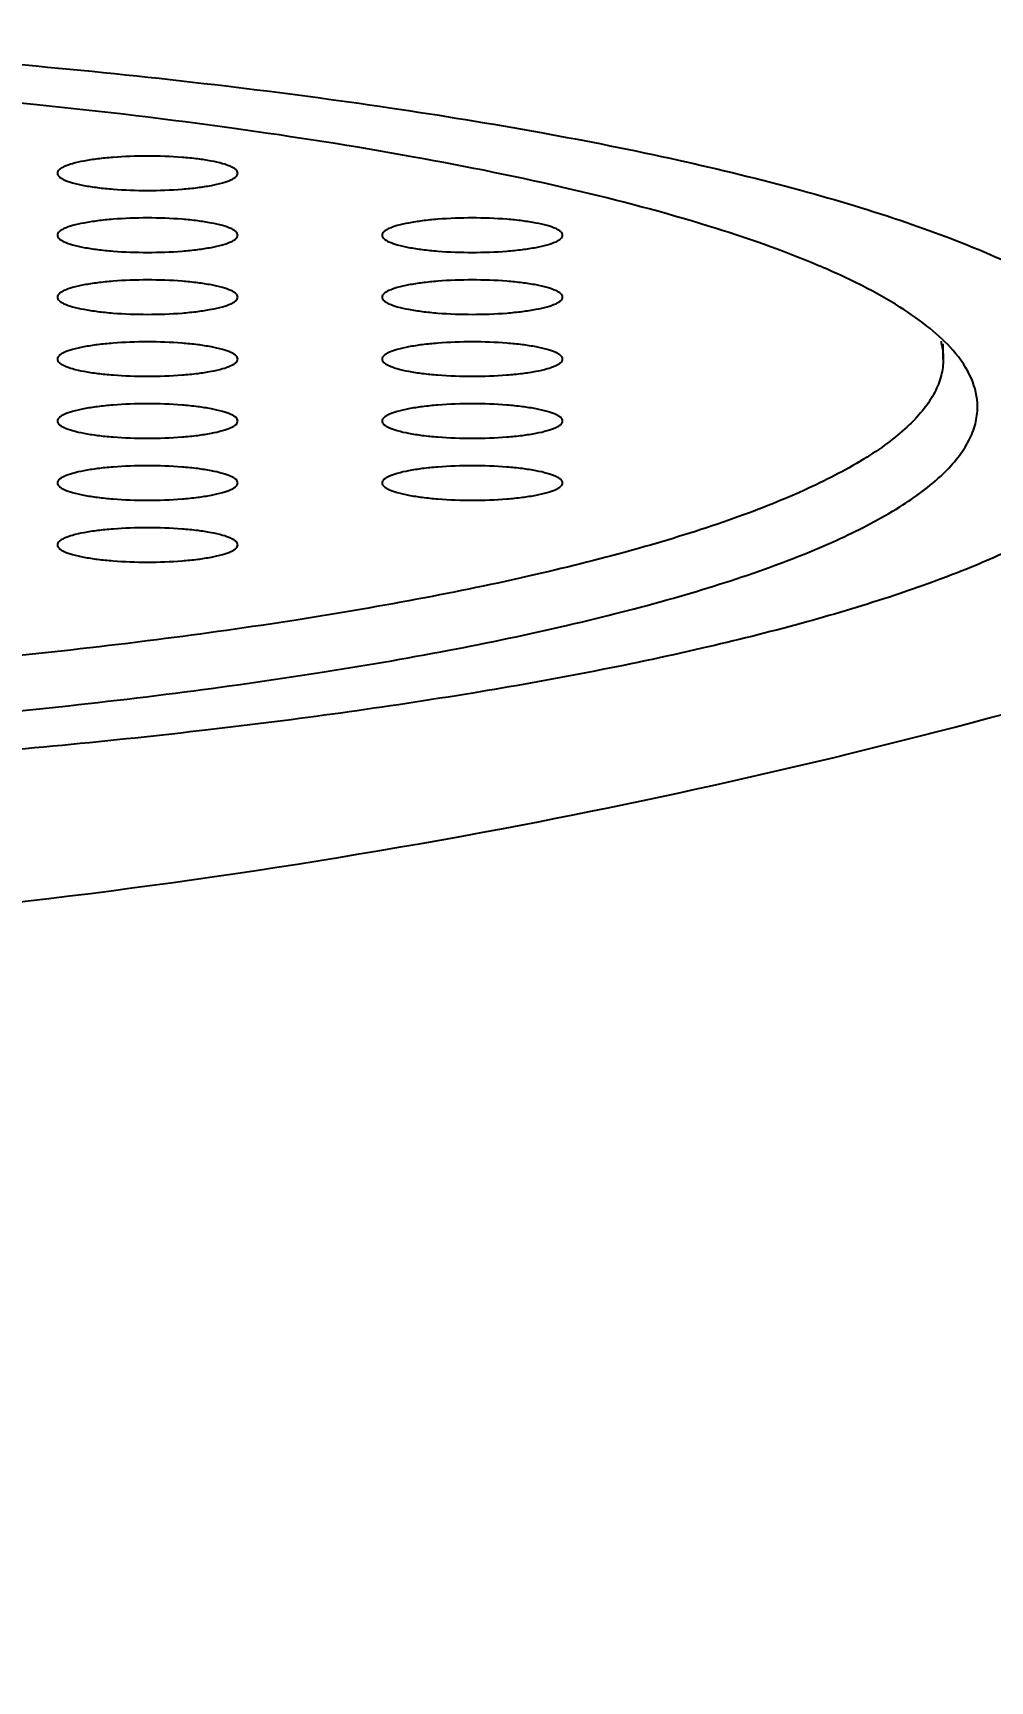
# Model space of a CAD drawing. Header units: millimetres. Extents: x 1091 to 1735, y 843 to 1297.
# Drawn here: x 1476.77 to 1482.07, y 1164.91 to 1174.05 of the extents above; entities that cross this region are included whole.
import ezdxf

# ---------------------------------------------------------------- set-up
doc = ezdxf.new("R2010")
doc.units = ezdxf.units.MM
doc.styles.add('Daelim Dimension', font='\x7f\x7f\x7f\x7f.TTF')
doc.dimstyles.new('DEFAULT', dxfattribs={"dimscale": 2, "dimtxt": 2, "dimasz": 2, "dimexe": 0, "dimexo": 2, "dimgap": 1, "dimtad": 1, "dimdec": 1, "dimzin": 9, "dimdsep": 46, "dimtxsty": 'Daelim Dimension', "dimcen": 0.5, "dimclrd": 252, "dimclre": 252, "dimclrt": 3, "dimadec": 1, "dimazin": 0, "dimtfac": 1, "dimtdec": 1, "dimtix": 1, "dimtmove": 0, "dimatfit": 3, "dimfxl": 0, "dimtolj": 1, "dimtzin": 1, "dimlwd": 9, "dimlwe": 9, "dimarcsym": 0})

# ---------------------------------------------------------------- blocks, each defined once
blk = doc.blocks.new('*D4')
at = {"color": 5, "lineweight": 9}
for p, q in [((1435.7125, 1187.7839), (1406.5807, 1187.7839)), ((1406.5807, 1183.7839), (1406.5807, 1132.6562)), ((1493.501, 1128.6562), (1406.5807, 1128.6562))]:
    blk.add_line(p, q, dxfattribs=at)
at = {"color": 5}
for points in [[(1405.914, 1183.7839), (1407.2473, 1183.7839), (1406.5807, 1187.7839)], [(1405.914, 1132.6562), (1407.2473, 1132.6562), (1406.5807, 1128.6562)]]:
    blk.add_solid(points, dxfattribs=at)
at = {"layer": 'Defpoints', "color": 0}
for p in [(1439.7125, 1187.7839), (1406.5807, 1128.6562), (1497.501, 1128.6562)]:
    blk.add_point(p, dxfattribs=at)
at = {"color": 7, "insert": (1399.1372, 1158.22), "char_height": 10, "attachment_point": 5, "rotation": 90, "style": 'Daelim Dimension'}
blk.add_mtext('\\A1;59', dxfattribs=at)

msp = doc.modelspace()

# ---------------------------------------------------------------- linework, layer by layer
at = {"color": 7, "linetype": 'Continuous'}
msp.add_line((1481.8111, 1172.2437), (1481.8111, 1172.3276), dxfattribs=at)
for points, knots in [([(1477.0949, 1175.0335), (1477.5897, 1174.9893), (1478.5363, 1174.8897), (1479.8792, 1174.6974), (1481.0654, 1174.4721), (1481.9419, 1174.2518), (1482.5444, 1174.0577), (1482.922, 1173.9139), (1483.2454, 1173.7654), (1483.5134, 1173.6131), (1483.7253, 1173.4573), (1483.8805, 1173.2975), (1483.9779, 1173.1324), (1484.0011, 1173.0152), (1484.0011, 1172.9603)], [0, 0, 0, 0, 0.199815, 0.382766, 0.545526, 0.685296, 0.745898, 0.800064, 0.847716, 0.888904, 0.923873, 0.953178, 0.97792, 1, 1, 1, 1]), ([(1473.7176, 1174.0519), (1474.4305, 1174.0304), (1475.8058, 1173.9627), (1477.4811, 1173.8088), (1478.7223, 1173.6447), (1479.5589, 1173.5085), (1480.3195, 1173.3574), (1480.9963, 1173.1928), (1481.5828, 1173.0167), (1482.0738, 1172.8308), (1482.4648, 1172.6371), (1482.7208, 1172.4602), (1482.8658, 1172.3125), (1482.9406, 1172.207), (1482.9876, 1172.0997), (1483.0058, 1171.9908), (1482.9942, 1171.8818), (1482.9534, 1171.774), (1482.8848, 1171.6682), (1482.8249, 1171.6031), (1482.7913, 1171.5707)], [0, 0, 0, 0, 0.20842, 0.402275, 0.491412, 0.574218, 0.649946, 0.717943, 0.777683, 0.8288, 0.871161, 0.905015, 0.919055, 0.931454, 0.942594, 0.953005, 0.963341, 0.974268, 0.98635, 1, 1, 1, 1]), ([(1481.8658, 1172.2915), (1481.8274, 1172.3356), (1481.7338, 1172.4226), (1481.5641, 1172.5411), (1481.3549, 1172.6572), (1481.004, 1172.8175), (1480.4693, 1173.0032), (1479.7204, 1173.1999), (1478.8431, 1173.3774), (1477.8518, 1173.5326), (1476.7627, 1173.6626), (1476.005, 1173.729), (1475.613, 1173.758)], [0, 0, 0, 0, 0.026976, 0.058626, 0.095307, 0.137169, 0.236463, 0.355933, 0.494155, 0.649183, 0.818677, 1, 1, 1, 1]), ([(1477.4011, 1173.3695), (1477.3373, 1173.3695), (1477.2444, 1173.3663), (1477.1266, 1173.3546), (1477.0516, 1173.3432), (1476.9899, 1173.3293), (1476.9481, 1173.3156), (1476.9235, 1173.3027), (1476.9088, 1173.2924), (1476.9011, 1173.2811), (1476.9011, 1173.2741)], [0, 0, 0, 0, 0.366436, 0.532657, 0.679389, 0.801535, 0.89541, 0.931244, 0.959929, 1, 1, 1, 1]), ([(1477.9011, 1173.2741), (1477.9011, 1173.2811), (1477.8934, 1173.2924), (1477.8788, 1173.3028), (1477.8541, 1173.3156), (1477.8123, 1173.3293), (1477.7506, 1173.3432), (1477.6756, 1173.3546), (1477.5578, 1173.3663), (1477.4649, 1173.3695), (1477.4011, 1173.3695)], [0, 0, 0, 0, 0.040074, 0.06876, 0.104594, 0.19847, 0.320619, 0.46735, 0.633575, 1, 1, 1, 1]), ([(1476.9011, 1173.2741), (1476.9011, 1173.2671), (1476.9088, 1173.2559), (1476.9235, 1173.2455), (1476.9481, 1173.2326), (1476.9899, 1173.2189), (1477.0516, 1173.205), (1477.1266, 1173.1937), (1477.2444, 1173.1819), (1477.3373, 1173.1787), (1477.4011, 1173.1787)], [0, 0, 0, 0, 0.040074, 0.06876, 0.104594, 0.19847, 0.320619, 0.46735, 0.633575, 1, 1, 1, 1]), ([(1477.4011, 1173.1787), (1477.4649, 1173.1787), (1477.5578, 1173.1819), (1477.6756, 1173.1937), (1477.7506, 1173.205), (1477.8123, 1173.2189), (1477.8541, 1173.2326), (1477.8788, 1173.2455), (1477.8934, 1173.2559), (1477.9011, 1173.2671), (1477.9011, 1173.2741)], [0, 0, 0, 0, 0.366436, 0.532657, 0.679389, 0.801535, 0.89541, 0.931244, 0.959929, 1, 1, 1, 1]), ([(1477.4011, 1173.0261), (1477.3373, 1173.0261), (1477.2444, 1173.0228), (1477.1266, 1173.0111), (1477.0516, 1172.9997), (1476.9899, 1172.9859), (1476.9481, 1172.9721), (1476.9235, 1172.9593), (1476.9088, 1172.9489), (1476.9011, 1172.9376), (1476.9011, 1172.9307)], [0, 0, 0, 0, 0.366436, 0.532657, 0.679389, 0.801535, 0.89541, 0.931244, 0.959929, 1, 1, 1, 1]), ([(1477.9011, 1172.9307), (1477.9011, 1172.9376), (1477.8934, 1172.9489), (1477.8788, 1172.9593), (1477.8541, 1172.9721), (1477.8123, 1172.9859), (1477.7506, 1172.9997), (1477.6756, 1173.0111), (1477.5578, 1173.0228), (1477.4649, 1173.0261), (1477.4011, 1173.0261)], [0, 0, 0, 0, 0.040074, 0.06876, 0.104594, 0.19847, 0.320619, 0.46735, 0.633575, 1, 1, 1, 1]), ([(1479.2011, 1173.0261), (1479.1373, 1173.0261), (1479.0444, 1173.0228), (1478.9266, 1173.0111), (1478.8516, 1172.9997), (1478.7899, 1172.9859), (1478.7481, 1172.9721), (1478.7235, 1172.9593), (1478.7088, 1172.9489), (1478.7011, 1172.9376), (1478.7011, 1172.9307)], [0, 0, 0, 0, 0.366436, 0.532657, 0.679389, 0.801535, 0.89541, 0.931244, 0.959929, 1, 1, 1, 1]), ([(1479.7011, 1172.9307), (1479.7011, 1172.9376), (1479.6934, 1172.9489), (1479.6788, 1172.9593), (1479.6541, 1172.9721), (1479.6123, 1172.9859), (1479.5506, 1172.9997), (1479.4756, 1173.0111), (1479.3578, 1173.0228), (1479.2649, 1173.0261), (1479.2011, 1173.0261)], [0, 0, 0, 0, 0.040074, 0.06876, 0.104594, 0.19847, 0.320619, 0.46735, 0.633575, 1, 1, 1, 1]), ([(1476.9011, 1172.9307), (1476.9011, 1172.9237), (1476.9088, 1172.9124), (1476.9235, 1172.902), (1476.9481, 1172.8892), (1476.9899, 1172.8755), (1477.0516, 1172.8616), (1477.1266, 1172.8502), (1477.2444, 1172.8385), (1477.3373, 1172.8353), (1477.4011, 1172.8353)], [0, 0, 0, 0, 0.040074, 0.06876, 0.104594, 0.19847, 0.320619, 0.46735, 0.633575, 1, 1, 1, 1]), ([(1477.4011, 1172.8353), (1477.4649, 1172.8353), (1477.5578, 1172.8385), (1477.6756, 1172.8502), (1477.7506, 1172.8616), (1477.8123, 1172.8755), (1477.8541, 1172.8892), (1477.8788, 1172.902), (1477.8934, 1172.9124), (1477.9011, 1172.9237), (1477.9011, 1172.9307)], [0, 0, 0, 0, 0.366436, 0.532657, 0.679389, 0.801535, 0.89541, 0.931244, 0.959929, 1, 1, 1, 1]), ([(1478.7011, 1172.9307), (1478.7011, 1172.9237), (1478.7088, 1172.9124), (1478.7235, 1172.902), (1478.7481, 1172.8892), (1478.7899, 1172.8755), (1478.8516, 1172.8616), (1478.9266, 1172.8502), (1479.0444, 1172.8385), (1479.1373, 1172.8353), (1479.2011, 1172.8353)], [0, 0, 0, 0, 0.040074, 0.06876, 0.104594, 0.19847, 0.320619, 0.46735, 0.633575, 1, 1, 1, 1]), ([(1479.2011, 1172.8353), (1479.2649, 1172.8353), (1479.3578, 1172.8385), (1479.4756, 1172.8502), (1479.5506, 1172.8616), (1479.6123, 1172.8755), (1479.6541, 1172.8892), (1479.6788, 1172.902), (1479.6934, 1172.9124), (1479.7011, 1172.9237), (1479.7011, 1172.9307)], [0, 0, 0, 0, 0.366436, 0.532657, 0.679389, 0.801535, 0.89541, 0.931244, 0.959929, 1, 1, 1, 1]), ([(1477.4011, 1172.6826), (1477.3373, 1172.6826), (1477.2444, 1172.6794), (1477.1266, 1172.6676), (1477.0516, 1172.6563), (1476.9899, 1172.6424), (1476.9481, 1172.6287), (1476.9235, 1172.6158), (1476.9088, 1172.6055), (1476.9011, 1172.5942), (1476.9011, 1172.5872)], [0, 0, 0, 0, 0.366436, 0.532657, 0.679389, 0.801535, 0.89541, 0.931244, 0.959929, 1, 1, 1, 1]), ([(1477.9011, 1172.5872), (1477.9011, 1172.5942), (1477.8934, 1172.6055), (1477.8788, 1172.6158), (1477.8541, 1172.6287), (1477.8123, 1172.6424), (1477.7506, 1172.6563), (1477.6756, 1172.6676), (1477.5578, 1172.6794), (1477.4649, 1172.6826), (1477.4011, 1172.6826)], [0, 0, 0, 0, 0.040074, 0.06876, 0.104594, 0.19847, 0.320619, 0.46735, 0.633575, 1, 1, 1, 1]), ([(1479.2011, 1172.6826), (1479.1373, 1172.6826), (1479.0444, 1172.6794), (1478.9266, 1172.6676), (1478.8516, 1172.6563), (1478.7899, 1172.6424), (1478.7481, 1172.6287), (1478.7235, 1172.6158), (1478.7088, 1172.6055), (1478.7011, 1172.5942), (1478.7011, 1172.5872)], [0, 0, 0, 0, 0.366436, 0.532657, 0.679389, 0.801535, 0.89541, 0.931244, 0.959929, 1, 1, 1, 1]), ([(1479.7011, 1172.5872), (1479.7011, 1172.5942), (1479.6934, 1172.6055), (1479.6788, 1172.6158), (1479.6541, 1172.6287), (1479.6123, 1172.6424), (1479.5506, 1172.6563), (1479.4756, 1172.6676), (1479.3578, 1172.6794), (1479.2649, 1172.6826), (1479.2011, 1172.6826)], [0, 0, 0, 0, 0.040074, 0.06876, 0.104594, 0.19847, 0.320619, 0.46735, 0.633575, 1, 1, 1, 1]), ([(1476.9011, 1172.5872), (1476.9011, 1172.5802), (1476.9088, 1172.5689), (1476.9235, 1172.5586), (1476.9481, 1172.5457), (1476.9899, 1172.532), (1477.0516, 1172.5181), (1477.1266, 1172.5068), (1477.2444, 1172.495), (1477.3373, 1172.4918), (1477.4011, 1172.4918)], [0, 0, 0, 0, 0.040074, 0.06876, 0.104594, 0.19847, 0.320619, 0.46735, 0.633575, 1, 1, 1, 1]), ([(1477.4011, 1172.4918), (1477.4649, 1172.4918), (1477.5578, 1172.495), (1477.6756, 1172.5068), (1477.7506, 1172.5181), (1477.8123, 1172.532), (1477.8541, 1172.5457), (1477.8788, 1172.5586), (1477.8934, 1172.5689), (1477.9011, 1172.5802), (1477.9011, 1172.5872)], [0, 0, 0, 0, 0.366436, 0.532657, 0.679389, 0.801535, 0.89541, 0.931244, 0.959929, 1, 1, 1, 1]), ([(1478.7011, 1172.5872), (1478.7011, 1172.5802), (1478.7088, 1172.5689), (1478.7235, 1172.5586), (1478.7481, 1172.5457), (1478.7899, 1172.532), (1478.8516, 1172.5181), (1478.9266, 1172.5068), (1479.0444, 1172.495), (1479.1373, 1172.4918), (1479.2011, 1172.4918)], [0, 0, 0, 0, 0.040074, 0.06876, 0.104594, 0.19847, 0.320619, 0.46735, 0.633575, 1, 1, 1, 1]), ([(1479.2011, 1172.4918), (1479.2649, 1172.4918), (1479.3578, 1172.495), (1479.4756, 1172.5068), (1479.5506, 1172.5181), (1479.6123, 1172.532), (1479.6541, 1172.5457), (1479.6788, 1172.5586), (1479.6934, 1172.5689), (1479.7011, 1172.5802), (1479.7011, 1172.5872)], [0, 0, 0, 0, 0.366436, 0.532657, 0.679389, 0.801535, 0.89541, 0.931244, 0.959929, 1, 1, 1, 1]), ([(1477.4011, 1172.3392), (1477.3373, 1172.3392), (1477.2444, 1172.3359), (1477.1266, 1172.3242), (1477.0516, 1172.3128), (1476.9899, 1172.299), (1476.9481, 1172.2852), (1476.9235, 1172.2724), (1476.9088, 1172.262), (1476.9011, 1172.2507), (1476.9011, 1172.2437)], [0, 0, 0, 0, 0.366436, 0.532657, 0.679389, 0.801535, 0.89541, 0.931244, 0.959929, 1, 1, 1, 1]), ([(1477.9011, 1172.2438), (1477.9011, 1172.2507), (1477.8934, 1172.262), (1477.8788, 1172.2724), (1477.8541, 1172.2852), (1477.8123, 1172.299), (1477.7506, 1172.3128), (1477.6756, 1172.3242), (1477.5578, 1172.3359), (1477.4649, 1172.3392), (1477.4011, 1172.3392)], [0, 0, 0, 0, 0.040074, 0.06876, 0.104594, 0.19847, 0.320619, 0.46735, 0.633575, 1, 1, 1, 1]), ([(1479.2011, 1172.3392), (1479.1373, 1172.3392), (1479.0444, 1172.3359), (1478.9266, 1172.3242), (1478.8516, 1172.3128), (1478.7899, 1172.299), (1478.7481, 1172.2852), (1478.7235, 1172.2724), (1478.7088, 1172.262), (1478.7011, 1172.2507), (1478.7011, 1172.2437)], [0, 0, 0, 0, 0.366436, 0.532657, 0.679389, 0.801535, 0.89541, 0.931244, 0.959929, 1, 1, 1, 1]), ([(1479.7011, 1172.2438), (1479.7011, 1172.2507), (1479.6934, 1172.262), (1479.6788, 1172.2724), (1479.6541, 1172.2852), (1479.6123, 1172.299), (1479.5506, 1172.3128), (1479.4756, 1172.3242), (1479.3578, 1172.3359), (1479.2649, 1172.3392), (1479.2011, 1172.3392)], [0, 0, 0, 0, 0.040074, 0.06876, 0.104594, 0.19847, 0.320619, 0.46735, 0.633575, 1, 1, 1, 1]), ([(1481.7973, 1172.3432), (1481.7995, 1172.335), (1481.8075, 1172.3024), (1481.8111, 1172.2687), (1481.8111, 1172.2437)], [0, 0, 0, 0, 0.254267, 1, 1, 1, 1]), ([(1482.0011, 1171.9787), (1482.0011, 1172.0322), (1481.9738, 1172.1484), (1481.9065, 1172.2448), (1481.8658, 1172.2915)], [0, 0, 0, 0, 0.463349, 1, 1, 1, 1]), ([(1481.8111, 1172.2437), (1481.8111, 1172.2129), (1481.8026, 1172.149), (1481.7654, 1172.0555), (1481.7045, 1171.9635), (1481.6206, 1171.8728), (1481.5139, 1171.7834), (1481.3313, 1171.659), (1481.0439, 1171.5106), (1480.6309, 1171.3474), (1480.1358, 1171.1923), (1479.5631, 1171.0467), (1478.9178, 1170.9122), (1478.2063, 1170.7901), (1477.1466, 1170.6413), (1475.7101, 1170.4982), (1473.8918, 1170.395), (1472.6392, 1170.3719), (1472.0011, 1170.3719)], [0, 0, 0, 0, 0.009019, 0.018587, 0.029163, 0.04108, 0.054564, 0.069758, 0.105558, 0.148788, 0.199377, 0.257053, 0.321403, 0.39191, 0.467975, 0.634021, 0.813558, 1, 1, 1, 1]), ([(1476.9011, 1172.2437), (1476.9011, 1172.2368), (1476.9088, 1172.2255), (1476.9235, 1172.2151), (1476.9481, 1172.2023), (1476.9899, 1172.1885), (1477.0516, 1172.1747), (1477.1266, 1172.1633), (1477.2444, 1172.1516), (1477.3373, 1172.1483), (1477.4011, 1172.1483)], [0, 0, 0, 0, 0.040074, 0.06876, 0.104594, 0.19847, 0.320619, 0.46735, 0.633575, 1, 1, 1, 1]), ([(1477.4011, 1172.1483), (1477.4649, 1172.1483), (1477.5578, 1172.1516), (1477.6756, 1172.1633), (1477.7506, 1172.1747), (1477.8123, 1172.1885), (1477.8541, 1172.2023), (1477.8788, 1172.2151), (1477.8934, 1172.2255), (1477.9011, 1172.2368), (1477.9011, 1172.2438)], [0, 0, 0, 0, 0.366436, 0.532657, 0.679389, 0.801535, 0.89541, 0.931244, 0.959929, 1, 1, 1, 1]), ([(1478.7011, 1172.2437), (1478.7011, 1172.2368), (1478.7088, 1172.2255), (1478.7235, 1172.2151), (1478.7481, 1172.2023), (1478.7899, 1172.1885), (1478.8516, 1172.1747), (1478.9266, 1172.1633), (1479.0444, 1172.1516), (1479.1373, 1172.1483), (1479.2011, 1172.1483)], [0, 0, 0, 0, 0.040074, 0.06876, 0.104594, 0.19847, 0.320619, 0.46735, 0.633575, 1, 1, 1, 1]), ([(1479.2011, 1172.1483), (1479.2649, 1172.1483), (1479.3578, 1172.1516), (1479.4756, 1172.1633), (1479.5506, 1172.1747), (1479.6123, 1172.1885), (1479.6541, 1172.2023), (1479.6788, 1172.2151), (1479.6934, 1172.2255), (1479.7011, 1172.2368), (1479.7011, 1172.2438)], [0, 0, 0, 0, 0.366436, 0.532657, 0.679389, 0.801535, 0.89541, 0.931244, 0.959929, 1, 1, 1, 1]), ([(1472.0011, 1170.0706), (1472.6515, 1170.0706), (1473.9285, 1170.0942), (1475.782, 1170.1994), (1477.2463, 1170.3452), (1478.3265, 1170.4969), (1479.0518, 1170.6214), (1479.7095, 1170.7585), (1480.2934, 1170.9069), (1480.798, 1171.065), (1481.2192, 1171.2314), (1481.5534, 1171.4042), (1481.7708, 1171.5618), (1481.8925, 1171.693), (1481.9545, 1171.7868), (1481.9925, 1171.8821), (1482.0011, 1171.9472), (1482.0011, 1171.9787)], [0, 0, 0, 0, 0.18645, 0.365993, 0.532046, 0.608113, 0.678623, 0.742976, 0.800654, 0.851244, 0.894476, 0.930278, 0.958919, 0.970837, 0.981412, 0.99098, 1, 1, 1, 1]), ([(1477.4011, 1171.9957), (1477.3373, 1171.9957), (1477.2444, 1171.9925), (1477.1266, 1171.9807), (1477.0516, 1171.9694), (1476.9899, 1171.9555), (1476.9481, 1171.9418), (1476.9235, 1171.9289), (1476.9088, 1171.9185), (1476.9011, 1171.9073), (1476.9011, 1171.9003)], [0, 0, 0, 0, 0.366436, 0.532657, 0.679389, 0.801535, 0.89541, 0.931244, 0.959929, 1, 1, 1, 1]), ([(1477.9011, 1171.9003), (1477.9011, 1171.9073), (1477.8934, 1171.9186), (1477.8788, 1171.9289), (1477.8541, 1171.9418), (1477.8123, 1171.9555), (1477.7506, 1171.9694), (1477.6756, 1171.9807), (1477.5578, 1171.9925), (1477.4649, 1171.9957), (1477.4011, 1171.9957)], [0, 0, 0, 0, 0.040074, 0.06876, 0.104594, 0.19847, 0.320619, 0.46735, 0.633575, 1, 1, 1, 1]), ([(1479.2011, 1171.9957), (1479.1373, 1171.9957), (1479.0444, 1171.9925), (1478.9266, 1171.9807), (1478.8516, 1171.9694), (1478.7899, 1171.9555), (1478.7481, 1171.9418), (1478.7235, 1171.9289), (1478.7088, 1171.9185), (1478.7011, 1171.9073), (1478.7011, 1171.9003)], [0, 0, 0, 0, 0.366436, 0.532657, 0.679389, 0.801535, 0.89541, 0.931244, 0.959929, 1, 1, 1, 1]), ([(1479.7011, 1171.9003), (1479.7011, 1171.9073), (1479.6934, 1171.9186), (1479.6788, 1171.9289), (1479.6541, 1171.9418), (1479.6123, 1171.9555), (1479.5506, 1171.9694), (1479.4756, 1171.9807), (1479.3578, 1171.9925), (1479.2649, 1171.9957), (1479.2011, 1171.9957)], [0, 0, 0, 0, 0.040074, 0.06876, 0.104594, 0.19847, 0.320619, 0.46735, 0.633575, 1, 1, 1, 1]), ([(1476.9011, 1171.9003), (1476.9011, 1171.8933), (1476.9088, 1171.882), (1476.9235, 1171.8717), (1476.9481, 1171.8588), (1476.9899, 1171.8451), (1477.0516, 1171.8312), (1477.1266, 1171.8198), (1477.2444, 1171.8081), (1477.3373, 1171.8049), (1477.4011, 1171.8049)], [0, 0, 0, 0, 0.040074, 0.06876, 0.104594, 0.19847, 0.320619, 0.46735, 0.633575, 1, 1, 1, 1]), ([(1477.4011, 1171.8049), (1477.4649, 1171.8049), (1477.5578, 1171.8081), (1477.6756, 1171.8198), (1477.7506, 1171.8312), (1477.8123, 1171.8451), (1477.8541, 1171.8588), (1477.8788, 1171.8717), (1477.8934, 1171.882), (1477.9011, 1171.8933), (1477.9011, 1171.9003)], [0, 0, 0, 0, 0.366436, 0.532657, 0.679389, 0.801535, 0.89541, 0.931244, 0.959929, 1, 1, 1, 1]), ([(1478.7011, 1171.9003), (1478.7011, 1171.8933), (1478.7088, 1171.882), (1478.7235, 1171.8717), (1478.7481, 1171.8588), (1478.7899, 1171.8451), (1478.8516, 1171.8312), (1478.9266, 1171.8198), (1479.0444, 1171.8081), (1479.1373, 1171.8049), (1479.2011, 1171.8049)], [0, 0, 0, 0, 0.040074, 0.06876, 0.104594, 0.19847, 0.320619, 0.46735, 0.633575, 1, 1, 1, 1]), ([(1479.2011, 1171.8049), (1479.2649, 1171.8049), (1479.3578, 1171.8081), (1479.4756, 1171.8198), (1479.5506, 1171.8312), (1479.6123, 1171.8451), (1479.6541, 1171.8588), (1479.6788, 1171.8717), (1479.6934, 1171.882), (1479.7011, 1171.8933), (1479.7011, 1171.9003)], [0, 0, 0, 0, 0.366436, 0.532657, 0.679389, 0.801535, 0.89541, 0.931244, 0.959929, 1, 1, 1, 1]), ([(1477.4011, 1171.6522), (1477.3373, 1171.6522), (1477.2444, 1171.649), (1477.1266, 1171.6373), (1477.0516, 1171.6259), (1476.9899, 1171.612), (1476.9481, 1171.5983), (1476.9235, 1171.5855), (1476.9088, 1171.5751), (1476.9011, 1171.5638), (1476.9011, 1171.5568)], [0, 0, 0, 0, 0.366436, 0.532657, 0.679389, 0.801535, 0.89541, 0.931244, 0.959929, 1, 1, 1, 1]), ([(1477.9011, 1171.5568), (1477.9011, 1171.5638), (1477.8934, 1171.5751), (1477.8788, 1171.5855), (1477.8541, 1171.5983), (1477.8123, 1171.612), (1477.7506, 1171.6259), (1477.6756, 1171.6373), (1477.5578, 1171.649), (1477.4649, 1171.6522), (1477.4011, 1171.6522)], [0, 0, 0, 0, 0.040074, 0.06876, 0.104594, 0.19847, 0.320619, 0.46735, 0.633575, 1, 1, 1, 1]), ([(1479.2011, 1171.6522), (1479.1373, 1171.6522), (1479.0444, 1171.649), (1478.9266, 1171.6373), (1478.8516, 1171.6259), (1478.7899, 1171.612), (1478.7481, 1171.5983), (1478.7235, 1171.5855), (1478.7088, 1171.5751), (1478.7011, 1171.5638), (1478.7011, 1171.5568)], [0, 0, 0, 0, 0.366436, 0.532657, 0.679389, 0.801535, 0.89541, 0.931244, 0.959929, 1, 1, 1, 1]), ([(1479.7011, 1171.5568), (1479.7011, 1171.5638), (1479.6934, 1171.5751), (1479.6788, 1171.5855), (1479.6541, 1171.5983), (1479.6123, 1171.612), (1479.5506, 1171.6259), (1479.4756, 1171.6373), (1479.3578, 1171.649), (1479.2649, 1171.6522), (1479.2011, 1171.6522)], [0, 0, 0, 0, 0.040074, 0.06876, 0.104594, 0.19847, 0.320619, 0.46735, 0.633575, 1, 1, 1, 1]), ([(1482.7913, 1171.5707), (1482.726, 1171.5078), (1482.5655, 1171.3855), (1482.2769, 1171.2232), (1481.9195, 1171.0657), (1481.4952, 1170.914), (1481.0067, 1170.7693), (1480.2394, 1170.5785), (1479.1443, 1170.3704), (1477.6892, 1170.1713), (1476.0798, 1170.0193), (1474.3596, 1169.919), (1473.1803, 1169.8888), (1472.5802, 1169.8827)], [0, 0, 0, 0, 0.025992, 0.057501, 0.094778, 0.137849, 0.186602, 0.240824, 0.364493, 0.505999, 0.661813, 0.827918, 1, 1, 1, 1]), ([(1476.9011, 1171.5568), (1476.9011, 1171.5499), (1476.9088, 1171.5386), (1476.9235, 1171.5282), (1476.9481, 1171.5154), (1476.9899, 1171.5016), (1477.0516, 1171.4878), (1477.1266, 1171.4764), (1477.2444, 1171.4647), (1477.3373, 1171.4614), (1477.4011, 1171.4614)], [0, 0, 0, 0, 0.040074, 0.06876, 0.104594, 0.19847, 0.320619, 0.46735, 0.633575, 1, 1, 1, 1]), ([(1477.4011, 1171.4614), (1477.4649, 1171.4614), (1477.5578, 1171.4647), (1477.6756, 1171.4764), (1477.7506, 1171.4878), (1477.8123, 1171.5016), (1477.8541, 1171.5154), (1477.8788, 1171.5282), (1477.8934, 1171.5386), (1477.9011, 1171.5499), (1477.9011, 1171.5568)], [0, 0, 0, 0, 0.366436, 0.532657, 0.679389, 0.801535, 0.89541, 0.931244, 0.959929, 1, 1, 1, 1]), ([(1478.7011, 1171.5568), (1478.7011, 1171.5499), (1478.7088, 1171.5386), (1478.7235, 1171.5282), (1478.7481, 1171.5154), (1478.7899, 1171.5016), (1478.8516, 1171.4878), (1478.9266, 1171.4764), (1479.0444, 1171.4647), (1479.1373, 1171.4614), (1479.2011, 1171.4614)], [0, 0, 0, 0, 0.040074, 0.06876, 0.104594, 0.19847, 0.320619, 0.46735, 0.633575, 1, 1, 1, 1]), ([(1479.2011, 1171.4614), (1479.2649, 1171.4614), (1479.3578, 1171.4647), (1479.4756, 1171.4764), (1479.5506, 1171.4878), (1479.6123, 1171.5016), (1479.6541, 1171.5154), (1479.6788, 1171.5282), (1479.6934, 1171.5386), (1479.7011, 1171.5499), (1479.7011, 1171.5568)], [0, 0, 0, 0, 0.366436, 0.532657, 0.679389, 0.801535, 0.89541, 0.931244, 0.959929, 1, 1, 1, 1]), ([(1472.0011, 1168.9653), (1474.4688, 1168.9653), (1479.0517, 1169.3682), (1483.477, 1170.598), (1485.4474, 1171.3281)], [0, 0, 0, 0, 0.540087, 1, 1, 1, 1]), ([(1477.4011, 1171.3088), (1477.3373, 1171.3088), (1477.2444, 1171.3056), (1477.1266, 1171.2938), (1477.0516, 1171.2824), (1476.9899, 1171.2686), (1476.9481, 1171.2549), (1476.9235, 1171.242), (1476.9088, 1171.2316), (1476.9011, 1171.2204), (1476.9011, 1171.2134)], [0, 0, 0, 0, 0.366436, 0.532657, 0.679389, 0.801535, 0.89541, 0.931244, 0.959929, 1, 1, 1, 1]), ([(1477.9011, 1171.2134), (1477.9011, 1171.2204), (1477.8934, 1171.2316), (1477.8788, 1171.242), (1477.8541, 1171.2549), (1477.8123, 1171.2686), (1477.7506, 1171.2824), (1477.6756, 1171.2938), (1477.5578, 1171.3056), (1477.4649, 1171.3088), (1477.4011, 1171.3088)], [0, 0, 0, 0, 0.040074, 0.06876, 0.104594, 0.19847, 0.320619, 0.46735, 0.633575, 1, 1, 1, 1]), ([(1476.9011, 1171.2134), (1476.9011, 1171.2064), (1476.9088, 1171.1951), (1476.9235, 1171.1847), (1476.9481, 1171.1719), (1476.9899, 1171.1582), (1477.0516, 1171.1443), (1477.1266, 1171.1329), (1477.2444, 1171.1212), (1477.3373, 1171.118), (1477.4011, 1171.118)], [0, 0, 0, 0, 0.040074, 0.06876, 0.104594, 0.19847, 0.320619, 0.46735, 0.633575, 1, 1, 1, 1]), ([(1477.4011, 1171.118), (1477.4649, 1171.118), (1477.5578, 1171.1212), (1477.6756, 1171.1329), (1477.7506, 1171.1443), (1477.8123, 1171.1582), (1477.8541, 1171.1719), (1477.8788, 1171.1847), (1477.8934, 1171.1951), (1477.9011, 1171.2064), (1477.9011, 1171.2134)], [0, 0, 0, 0, 0.366436, 0.532657, 0.679389, 0.801535, 0.89541, 0.931244, 0.959929, 1, 1, 1, 1])]:
    msp.add_open_spline(points, degree=3, knots=knots, dxfattribs=at)

# ---------------------------------------------------------------- dimensions: what is measured, and where the dimension line sits
at = {"color": 7}
dim = msp.add_linear_dim(base=(1406.5807, 1128.6562), p1=(1439.7125, 1187.7839), p2=(1497.501, 1128.6562), angle=90, dimstyle='DEFAULT', override={"dimtxt": 5, "dimdec": 0, "dimclrd": 5, "dimclre": 5, "dimclrt": 7}, dxfattribs=at)
dim.commit()
dim.dimension.update_dxf_attribs({"geometry": '*D4', "text_midpoint": (1406.5807, 1158.22), "dimtype": 160})

doc.saveas('drawing.dxf')
